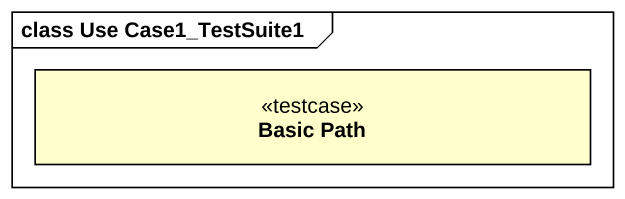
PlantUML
@startuml
mainframe class Use Case1_TestSuite1
hide circle
hide empty members
class "Basic Path" as Basic_Path <<testcase>>
@enduml
